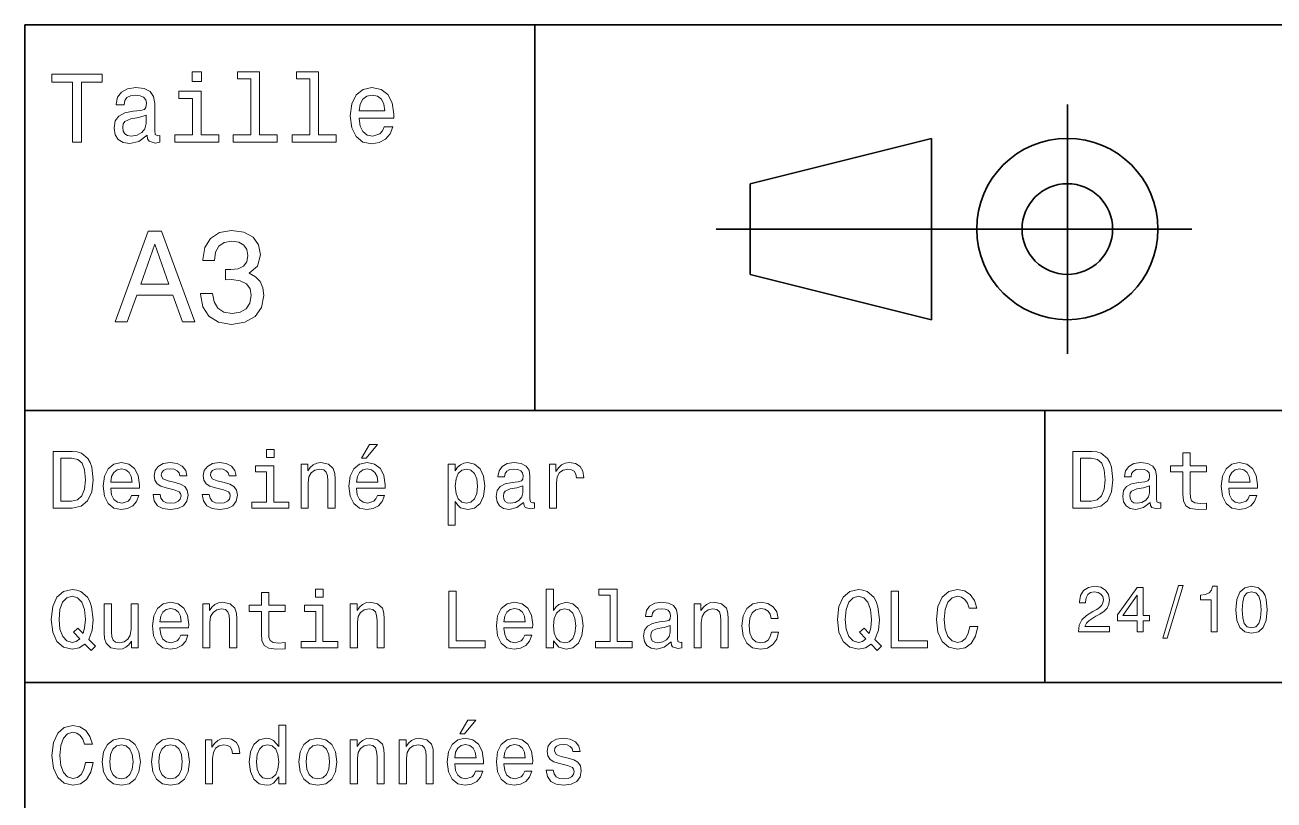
# Model space of a CAD drawing. Extents: x 0 to 420, y 0 to 297.
# Drawn here: x 220 to 275.1, y 35.8 to 70 of the extents above; entities that cross this region are included whole.
import ezdxf

# ---------------------------------------------------------------- set-up
doc = ezdxf.new("R2010")
doc.units = 0

msp = doc.modelspace()

# ---------------------------------------------------------------- linework, layer by layer
at = {"color": 7, "lineweight": 35}
for p, q in [((220, 10), (220, 70)), ((220, 70), (410, 70)), ((250.5, 61), (271.5, 61)), ((220, 53), (285, 53)), ((220, 41), (285, 41))]:
    msp.add_line(p, q, dxfattribs=at)
at = {"color": 7, "lineweight": 35, "ltscale": 0.425}
msp.add_line((242.5, 53), (242.5, 70), dxfattribs=at)
at = {"color": 7, "lineweight": 35, "ltscale": 0.275}
msp.add_line((266, 55.5), (266, 66.5), dxfattribs=at)
at = {"color": 7, "lineweight": 35, "ltscale": 0.206155}
for p, q in [((252, 63), (260, 65)), ((260, 57), (252, 59))]:
    msp.add_line(p, q, dxfattribs=at)
at = {"color": 7, "lineweight": 35, "ltscale": 0.2}
msp.add_line((260, 65), (260, 57), dxfattribs=at)
at = {"color": 7, "lineweight": 35, "ltscale": 0.1}
msp.add_line((252, 59), (252, 63), dxfattribs=at)
at = {"color": 7, "lineweight": 35, "ltscale": 0.3}
msp.add_line((265, 41), (265, 53), dxfattribs=at)
at = {"color": 7, "lineweight": 13}
for points in [[(222.10231, 64.837173), (222.5, 64.837173), (222.5, 67.47406), (223.407776, 67.47406), (223.407776, 67.837173), (221.190201, 67.837173), (221.190201, 67.47406), (222.10231, 67.47406)], [(227.786743, 67.940918), (227.38472, 67.940918), (227.38472, 67.508644), (227.786743, 67.508644)], [(229.969742, 67.621033), (229.969742, 65.157059), (229.187317, 65.157059), (229.187317, 64.837173), (231.128235, 64.837173), (231.128235, 65.157059), (230.350143, 65.157059), (230.350143, 67.940918), (229.373199, 67.940918), (229.373199, 67.621033)], [(232.572052, 67.621033), (232.572052, 65.157059), (231.789627, 65.157059), (231.789627, 64.837173), (233.730545, 64.837173), (233.730545, 65.157059), (232.952454, 65.157059), (232.952454, 67.940918), (231.97551, 67.940918), (231.97551, 67.621033)], [(225.387604, 65.139771), (225.387604, 65.126801), (225.409225, 64.979828), (225.47406, 64.876076), (225.746399, 64.793945), (225.958206, 64.828529), (225.958206, 65.122475), (225.867432, 65.109505), (225.746399, 65.165703), (225.724777, 65.338615), (225.724777, 66.540344), (225.672913, 66.84726), (225.521606, 67.0634), (225.257919, 67.193085), (224.886169, 67.240631), (224.523056, 67.188759), (224.255051, 67.041786), (224.086456, 66.812675), (224.030258, 66.510086), (224.030258, 66.484146), (224.371765, 66.484146), (224.402023, 66.665703), (224.497116, 66.795387), (224.65274, 66.873199), (224.873199, 66.903458), (225.085022, 66.881844), (225.236313, 66.817001), (225.327087, 66.704605), (225.357346, 66.548988), (225.340057, 66.367432), (225.270889, 66.276657), (225.097977, 66.233429), (224.773773, 66.198845), (224.402023, 66.121033), (224.138336, 65.982704), (223.982712, 65.766571), (223.935165, 65.446686), (223.978394, 65.161385), (224.112396, 64.949562), (224.328537, 64.815559), (224.626801, 64.768013), (225.028824, 64.858788)], [(227.773773, 65.157059), (227.773773, 67.080688), (226.796829, 67.080688), (226.796829, 66.756485), (227.393372, 66.756485), (227.393372, 65.157059), (226.61528, 65.157059), (226.61528, 64.837173), (228.560516, 64.837173), (228.560516, 65.157059)], [(234.750717, 65.887604), (236.272339, 65.887604), (236.276657, 66.064842), (236.207489, 66.561958), (236.017288, 66.933716), (235.714691, 67.158501), (235.312683, 67.240631), (234.919312, 67.154175), (234.616714, 66.912102), (234.422195, 66.51873), (234.353027, 66), (234.417862, 65.4683), (234.612396, 65.079247), (234.91066, 64.837173), (235.299713, 64.755043), (235.636887, 64.811234), (235.913544, 64.958214), (236.116714, 65.191643), (236.233429, 65.502876), (235.857346, 65.502876), (235.779541, 65.329971), (235.667145, 65.200287), (235.34726, 65.096542), (235.100861, 65.144089), (234.914993, 65.295387), (234.793945, 65.541786), (234.750717, 65.874634)], [(234.750717, 66.207489), (234.798279, 66.50576), (234.914993, 66.726219), (235.092224, 66.860229), (235.325653, 66.907776), (235.554749, 66.860229), (235.731995, 66.726219), (235.840057, 66.50576), (235.878967, 66.207489)], [(225.344376, 65.649857), (225.292511, 65.425072), (225.154175, 65.252159), (224.946686, 65.139771), (224.69165, 65.100861), (224.527374, 65.122475), (224.41066, 65.191643), (224.337173, 65.312675), (224.315567, 65.481262), (224.332855, 65.632561), (224.402023, 65.740631), (224.67868, 65.861671), (225.028824, 65.913544), (225.344376, 66.017288)], [(223.982712, 56.9049), (224.51297, 56.9049), (224.933716, 58.080692), (226.530258, 58.080692), (226.951004, 56.9049), (227.492798, 56.9049), (226.028824, 60.910664), (225.440918, 60.910664)], [(227.752167, 58.161385), (227.752167, 58.121037), (227.844376, 57.567722), (228.11528, 57.152737), (228.541794, 56.887608), (229.106628, 56.789627), (229.706055, 56.887608), (230.155624, 57.141212), (230.443802, 57.54467), (230.547546, 58.0634), (230.501434, 58.403458), (230.374634, 58.680115), (230.167145, 58.893372), (229.890488, 59.048992), (230.265137, 59.360229), (230.39769, 59.855907), (230.311234, 60.305477), (230.0634, 60.645535), (229.659943, 60.858791), (229.106628, 60.933716), (228.587891, 60.841499), (228.190201, 60.587898), (227.930832, 60.184437), (227.844376, 59.648415), (227.844376, 59.60807), (228.357346, 59.60807), (228.403458, 59.976944), (228.553314, 60.242077), (228.795395, 60.403458), (229.135452, 60.461094), (229.435165, 60.414986), (229.654175, 60.293949), (229.786743, 60.097984), (229.838623, 59.832855), (229.786743, 59.550434), (229.648422, 59.360229), (229.406342, 59.244957), (229.077805, 59.210377), (228.853027, 59.216141), (228.853027, 58.760807), (229.135452, 58.772335), (229.498566, 58.720463), (229.769455, 58.582134), (229.930832, 58.357349), (229.98848, 58.0634), (229.925079, 57.729107), (229.757919, 57.48127), (229.492798, 57.325649), (229.141205, 57.273777), (228.778091, 57.331413), (228.51297, 57.504322), (228.345825, 57.780979), (228.282425, 58.161385)], [(225.118149, 58.570606), (225.734863, 60.334293), (226.351578, 58.570606)], [(230.992798, 51.27702), (230.657776, 51.27702), (230.657776, 50.916786), (230.992798, 50.916786)], [(234.84726, 50.88797), (235.059799, 50.88797), (235.560516, 51.500362), (235.207489, 51.500362)], [(222.080688, 51.190563), (221.248566, 51.190563), (221.248566, 48.690563), (222.080688, 48.690563), (222.473343, 48.769814), (222.765137, 49.011169), (222.945251, 49.40382), (223.010086, 49.940563), (222.952454, 50.488113), (222.880402, 50.70425), (222.779541, 50.877163), (222.487747, 51.111313), (222.296829, 51.168949)], [(222.055481, 50.891571), (222.329254, 50.837536), (222.516571, 50.671829), (222.628235, 50.376442), (222.664261, 49.940563), (222.624634, 49.519093), (222.51297, 49.223705), (222.322052, 49.047192), (222.055481, 48.989555), (221.583572, 48.989555), (221.583572, 50.891571)], [(267.080688, 51.190563), (266.248566, 51.190563), (266.248566, 48.690563), (267.080688, 48.690563), (267.473328, 48.769814), (267.765137, 49.011169), (267.945251, 49.40382), (268.010101, 49.940563), (267.952454, 50.488113), (267.880402, 50.70425), (267.779541, 50.877163), (267.487762, 51.111313), (267.296844, 51.168949)], [(267.055481, 50.891571), (267.329254, 50.837536), (267.516571, 50.671829), (267.628235, 50.376442), (267.664276, 49.940563), (267.624634, 49.519093), (267.51297, 49.223705), (267.322052, 49.047192), (267.055481, 48.989555), (266.583588, 48.989555), (266.583588, 50.891571)], [(271.100861, 50.289986), (271.100861, 49.320965), (271.122467, 49.007565), (271.223328, 48.791428), (271.425079, 48.665348), (271.767303, 48.62212), (272.141937, 48.640129), (272.141937, 48.913906), (271.868164, 48.892292), (271.619598, 48.921112), (271.486298, 49.011169), (271.42868, 49.162464), (271.417877, 49.375), (271.417877, 50.289986), (272.141937, 50.289986), (272.141937, 50.560158), (271.417877, 50.560158), (271.417877, 51.125721), (271.100861, 51.125721), (271.100861, 50.560158), (270.553314, 50.560158), (270.553314, 50.289986)], [(223.784576, 49.565922), (225.052597, 49.565922), (225.056198, 49.713619), (224.998566, 50.127884), (224.840057, 50.437683), (224.587891, 50.625), (224.252884, 50.693443), (223.925079, 50.621399), (223.672913, 50.41967), (223.510803, 50.091862), (223.453171, 49.659584), (223.507202, 49.216499), (223.669312, 48.892292), (223.917862, 48.690563), (224.242081, 48.62212), (224.523056, 48.668949), (224.753601, 48.791428), (224.922913, 48.98595), (225.020172, 49.245319), (224.706772, 49.245319), (224.641937, 49.101227), (224.548264, 48.993156), (224.281708, 48.9067), (224.07637, 48.946327), (223.921463, 49.072407), (223.820602, 49.27774), (223.784576, 49.555115)], [(223.784576, 49.832493), (223.824203, 50.081055), (223.921463, 50.264771), (224.069168, 50.376442), (224.263687, 50.416069), (224.454605, 50.376442), (224.60231, 50.264771), (224.692368, 50.081055), (224.724777, 49.832493)], [(226.623199, 49.818085), (226.317001, 49.890129), (226.090057, 49.972984), (226.014404, 50.142292), (226.036026, 50.261169), (226.111664, 50.347622), (226.234146, 50.401657), (226.41066, 50.423271), (226.579971, 50.401657), (226.713257, 50.336815), (226.799713, 50.239555), (226.835739, 50.109871), (227.145538, 50.109871), (227.145538, 50.117077), (227.091492, 50.351227), (226.943802, 50.534943), (226.713257, 50.650219), (226.41066, 50.693443), (226.104462, 50.650219), (225.881119, 50.531342), (225.740631, 50.354828), (225.697403, 50.131485), (225.729828, 49.915348), (225.830688, 49.76405), (225.996399, 49.655983), (226.237747, 49.580334), (226.590775, 49.493877), (226.806915, 49.40382), (226.864548, 49.331772), (226.886169, 49.223705), (226.853745, 49.09042), (226.767288, 48.989555), (226.626801, 48.924713), (226.439484, 48.903099), (226.241348, 48.924713), (226.09726, 49.000362), (226, 49.122841), (225.960373, 49.292149), (225.654175, 49.292149), (225.704605, 49.003963), (225.85231, 48.795029), (226.086456, 48.668949), (226.41066, 48.62212), (226.749283, 48.668949), (226.997833, 48.795029), (227.149139, 48.996758), (227.203171, 49.259727), (227.163544, 49.486671), (227.05188, 49.641571), (226.868149, 49.742435)], [(228.791794, 49.818085), (228.485596, 49.890129), (228.258652, 49.972984), (228.182999, 50.142292), (228.204605, 50.261169), (228.280258, 50.347622), (228.40274, 50.401657), (228.579254, 50.423271), (228.748566, 50.401657), (228.881851, 50.336815), (228.968292, 50.239555), (229.004318, 50.109871), (229.314117, 50.109871), (229.314117, 50.117077), (229.260086, 50.351227), (229.112396, 50.534943), (228.881851, 50.650219), (228.579254, 50.693443), (228.273056, 50.650219), (228.049713, 50.531342), (227.909225, 50.354828), (227.865997, 50.131485), (227.898422, 49.915348), (227.999283, 49.76405), (228.164993, 49.655983), (228.406342, 49.580334), (228.759369, 49.493877), (228.97551, 49.40382), (229.033142, 49.331772), (229.054749, 49.223705), (229.022339, 49.09042), (228.935883, 48.989555), (228.795395, 48.924713), (228.608063, 48.903099), (228.409943, 48.924713), (228.265854, 49.000362), (228.168594, 49.122841), (228.128967, 49.292149), (227.822769, 49.292149), (227.873199, 49.003963), (228.020889, 48.795029), (228.255051, 48.668949), (228.579254, 48.62212), (228.917862, 48.668949), (229.166428, 48.795029), (229.317719, 48.996758), (229.371765, 49.259727), (229.332138, 49.486671), (229.220459, 49.641571), (229.036743, 49.742435)], [(230.981995, 48.957134), (230.981995, 50.560158), (230.167862, 50.560158), (230.167862, 50.289986), (230.664978, 50.289986), (230.664978, 48.957134), (230.016571, 48.957134), (230.016571, 48.690563), (231.637604, 48.690563), (231.637604, 48.957134)], [(232.181549, 48.690563), (232.498566, 48.690563), (232.498566, 49.807278), (232.530975, 50.063042), (232.635452, 50.250362), (232.797546, 50.365635), (233.013687, 50.408863), (233.1866, 50.372841), (233.294662, 50.275578), (233.348709, 50.113472), (233.366714, 49.897335), (233.366714, 48.690563), (233.683716, 48.690563), (233.683716, 49.962177), (233.669312, 50.217941), (233.604462, 50.430477), (233.391937, 50.625), (233.060516, 50.693443), (232.876801, 50.668228), (232.721909, 50.599785), (232.588623, 50.484512), (232.484146, 50.329613), (232.484146, 50.625), (232.181549, 50.625)], [(234.627518, 49.565922), (235.895538, 49.565922), (235.899139, 49.713619), (235.841492, 50.127884), (235.682999, 50.437683), (235.430832, 50.625), (235.095825, 50.693443), (234.768005, 50.621399), (234.515854, 50.41967), (234.353745, 50.091862), (234.296112, 49.659584), (234.350143, 49.216499), (234.512253, 48.892292), (234.760803, 48.690563), (235.085022, 48.62212), (235.365997, 48.668949), (235.596542, 48.791428), (235.765854, 48.98595), (235.863113, 49.245319), (235.549713, 49.245319), (235.484863, 49.101227), (235.391205, 48.993156), (235.124634, 48.9067), (234.919312, 48.946327), (234.764404, 49.072407), (234.663544, 49.27774), (234.627518, 49.555115)], [(234.627518, 49.832493), (234.667145, 50.081055), (234.764404, 50.264771), (234.912109, 50.376442), (235.106628, 50.416069), (235.297546, 50.376442), (235.445251, 50.264771), (235.535309, 50.081055), (235.567719, 49.832493)], [(238.986313, 50.326012), (238.986313, 50.625), (238.669312, 50.625), (238.669312, 47.941284), (238.986313, 47.941284), (238.986313, 48.98595), (239.097977, 48.816643), (239.22406, 48.704971), (239.541061, 48.62212), (239.843658, 48.690563), (240.081406, 48.895893), (240.236313, 49.2201), (240.293945, 49.659584), (240.236313, 50.095463), (240.081406, 50.41967), (239.843658, 50.621399), (239.541061, 50.693443), (239.368164, 50.671829), (239.220459, 50.603386), (239.094376, 50.488113)], [(239.48703, 48.9067), (239.27449, 48.953533), (239.119598, 49.097622), (239.022339, 49.331772), (238.989914, 49.659584), (239.022339, 49.983791), (239.119598, 50.217941), (239.27449, 50.358429), (239.48703, 50.408863), (239.681549, 50.358429), (239.836456, 50.21434), (239.933716, 49.98019), (239.969742, 49.659584), (239.933716, 49.335377), (239.836456, 49.097622), (239.681549, 48.953533)], [(242.005051, 48.942726), (242.005051, 48.931919), (242.023056, 48.809441), (242.077087, 48.722984), (242.304031, 48.654541), (242.480545, 48.683357), (242.480545, 48.928314), (242.404907, 48.917507), (242.304031, 48.96434), (242.286026, 49.108429), (242.286026, 50.109871), (242.242798, 50.365635), (242.116714, 50.54575), (241.896973, 50.65382), (241.587173, 50.693443), (241.284576, 50.650219), (241.061234, 50.52774), (240.920746, 50.336815), (240.873917, 50.084656), (240.873917, 50.063042), (241.158508, 50.063042), (241.183716, 50.21434), (241.26297, 50.322407), (241.392654, 50.387249), (241.57637, 50.412464), (241.752884, 50.394455), (241.878967, 50.34042), (241.95462, 50.246758), (241.979828, 50.117077), (241.965424, 49.965778), (241.907776, 49.890129), (241.763687, 49.854107), (241.493515, 49.825291), (241.183716, 49.760448), (240.963974, 49.645176), (240.83429, 49.465057), (240.794678, 49.19849), (240.830688, 48.960735), (240.942368, 48.784222), (241.122482, 48.67255), (241.371033, 48.632927), (241.706055, 48.708576)], [(243.143372, 48.690563), (243.460373, 48.690563), (243.460373, 49.796471), (243.492798, 50.063042), (243.590057, 50.253963), (243.748566, 50.369236), (243.96109, 50.408863), (244.119598, 50.383648), (244.23848, 50.3116), (244.310516, 50.189121), (244.335739, 50.023415), (244.656342, 50.023415), (244.613113, 50.315205), (244.494232, 50.524136), (244.296112, 50.650219), (244.02594, 50.693443), (243.842224, 50.664627), (243.683716, 50.592579), (243.543228, 50.4701), (243.431564, 50.304398), (243.431564, 50.625), (243.143372, 50.625)], [(269.656342, 48.942726), (269.656342, 48.931919), (269.674347, 48.809441), (269.728394, 48.722984), (269.955322, 48.654541), (270.131836, 48.683357), (270.131836, 48.928314), (270.056183, 48.917507), (269.955322, 48.96434), (269.937317, 49.108429), (269.937317, 50.109871), (269.894104, 50.365635), (269.768005, 50.54575), (269.548279, 50.65382), (269.238464, 50.693443), (268.935883, 50.650219), (268.712524, 50.52774), (268.572052, 50.336815), (268.525208, 50.084656), (268.525208, 50.063042), (268.809784, 50.063042), (268.835022, 50.21434), (268.914276, 50.322407), (269.043945, 50.387249), (269.227661, 50.412464), (269.404175, 50.394455), (269.530273, 50.34042), (269.605896, 50.246758), (269.631134, 50.117077), (269.61673, 49.965778), (269.559082, 49.890129), (269.414978, 49.854107), (269.144806, 49.825291), (268.835022, 49.760448), (268.615265, 49.645176), (268.485596, 49.465057), (268.445953, 49.19849), (268.481995, 48.960735), (268.593658, 48.784222), (268.773773, 48.67255), (269.022339, 48.632927), (269.357361, 48.708576)], [(273.121765, 49.565922), (274.389771, 49.565922), (274.393372, 49.713619), (274.335724, 50.127884), (274.177246, 50.437683), (273.925079, 50.625), (273.590057, 50.693443), (273.262238, 50.621399), (273.010101, 50.41967), (272.847992, 50.091862), (272.790344, 49.659584), (272.844391, 49.216499), (273.00647, 48.892292), (273.255035, 48.690563), (273.579254, 48.62212), (273.860229, 48.668949), (274.09079, 48.791428), (274.260101, 48.98595), (274.357361, 49.245319), (274.043945, 49.245319), (273.979095, 49.101227), (273.885437, 48.993156), (273.618866, 48.9067), (273.413544, 48.946327), (273.258636, 49.072407), (273.157776, 49.27774), (273.121765, 49.555115)], [(273.121765, 49.832493), (273.161377, 50.081055), (273.258636, 50.264771), (273.406342, 50.376442), (273.600861, 50.416069), (273.791779, 50.376442), (273.939484, 50.264771), (274.029541, 50.081055), (274.061951, 49.832493)], [(241.969025, 49.367798), (241.925797, 49.180477), (241.810516, 49.036385), (241.637604, 48.942726), (241.425079, 48.910305), (241.288177, 48.928314), (241.190918, 48.98595), (241.129684, 49.086815), (241.111679, 49.227306), (241.126083, 49.353386), (241.183716, 49.443443), (241.414261, 49.544312), (241.706055, 49.587536), (241.969025, 49.673992)], [(269.620331, 49.367798), (269.577087, 49.180477), (269.461823, 49.036385), (269.28891, 48.942726), (269.076355, 48.910305), (268.939484, 48.928314), (268.842224, 48.98595), (268.780975, 49.086815), (268.76297, 49.227306), (268.777374, 49.353386), (268.835022, 49.443443), (269.065552, 49.544312), (269.357361, 49.587536), (269.620331, 49.673992)], [(266.489929, 43.224785), (267.864563, 43.224785), (267.864563, 43.472622), (266.778107, 43.472622), (266.838623, 43.60807), (266.942383, 43.720463), (267.262238, 43.925072), (267.432281, 44.011528), (267.622498, 44.135448), (267.757935, 44.279541), (267.835754, 44.44957), (267.864563, 44.642651), (267.815552, 44.884727), (267.680115, 45.074928), (267.472626, 45.195965), (267.20462, 45.239193), (266.927948, 45.190201), (266.71759, 45.054756), (266.582123, 44.838619), (266.536041, 44.553314), (266.536041, 44.51297), (266.798279, 44.51297), (266.798279, 44.536022), (266.824219, 44.731991), (266.902008, 44.876083), (267.02594, 44.9683), (267.190216, 45), (267.357361, 44.971184), (267.481262, 44.899136), (267.561951, 44.786743), (267.59079, 44.645535), (267.570618, 44.51297), (267.515869, 44.400578), (267.423645, 44.302593), (267.296844, 44.216141), (267.126801, 44.12392), (266.844391, 43.945248), (266.645538, 43.755043), (266.527374, 43.524498), (266.489929, 43.233429)], [(270.213257, 42.956772), (270.412109, 42.956772), (271.109528, 45.279541), (270.907776, 45.279541)], [(272.345825, 43.224785), (272.608063, 43.224785), (272.608063, 45.239193), (272.412109, 45.239193), (272.360229, 45.0634), (272.2565, 44.945248), (272.097992, 44.876083), (271.878967, 44.853027), (271.878967, 44.648415), (272.345825, 44.648415)], [(273.438049, 44.201729), (273.481262, 43.749279), (273.61673, 43.426514), (273.832855, 43.230549), (274.132568, 43.167149), (274.429413, 43.230549), (274.645538, 43.426514), (274.778107, 43.749279), (274.824219, 44.201729), (274.778107, 44.651299), (274.723358, 44.829971), (274.645538, 44.976948), (274.429413, 45.172913), (274.132568, 45.239193), (273.832855, 45.172913), (273.61673, 44.974064), (273.481262, 44.651299)], [(222.642654, 42.685879), (222.916428, 42.401295), (223.107346, 42.592216), (222.811966, 42.894814), (222.963257, 43.305473), (223.010086, 43.780979), (222.941635, 44.339336), (222.862396, 44.56628), (222.757919, 44.753601), (222.46254, 45.009365), (222.282425, 45.074207), (222.08429, 45.099422), (221.702454, 45.009365), (221.41066, 44.757202), (221.223343, 44.342937), (221.158508, 43.780979), (221.223343, 43.219021), (221.407059, 42.804756), (221.698853, 42.548992), (222.08429, 42.462536), (222.39769, 42.520172)], [(222.41571, 42.916428), (222.260803, 42.801151), (222.08429, 42.765129), (221.850143, 42.829971), (221.666428, 43.024494), (221.543945, 43.341499), (221.504318, 43.780979), (221.543945, 44.216858), (221.662827, 44.537464), (221.846542, 44.731987), (222.08429, 44.80043), (222.318451, 44.731987), (222.502167, 44.533859), (222.621033, 44.213257), (222.664261, 43.780979), (222.631851, 43.406338), (222.5634, 43.150578), (222.329254, 43.395531), (222.13472, 43.211815)], [(230.438034, 44.130402), (230.438034, 43.161381), (230.459656, 42.84798), (230.560516, 42.631844), (230.762253, 42.505764), (231.104462, 42.462536), (231.479111, 42.480545), (231.479111, 42.754322), (231.205338, 42.732708), (230.956772, 42.761528), (230.823486, 42.851585), (230.765854, 43.00288), (230.755035, 43.215416), (230.755035, 44.130402), (231.479111, 44.130402), (231.479111, 44.400574), (230.755035, 44.400574), (230.755035, 44.966137), (230.438034, 44.966137), (230.438034, 44.400574), (229.890488, 44.400574), (229.890488, 44.130402)], [(233.161377, 45.117435), (232.82637, 45.117435), (232.82637, 44.757202), (233.161377, 44.757202)], [(238.701721, 42.530979), (240.30835, 42.530979), (240.30835, 42.833572), (239.033142, 42.833572), (239.033142, 45.030979), (238.701721, 45.030979)], [(243.323486, 42.829971), (243.557632, 42.552593), (243.87825, 42.462536), (244.180832, 42.530979), (244.422195, 42.736309), (244.573486, 43.064121), (244.631134, 43.5), (244.573486, 43.935879), (244.418594, 44.260086), (244.180832, 44.461815), (243.87825, 44.533859), (243.561249, 44.440201), (243.431564, 44.324928), (243.323486, 44.170029), (243.323486, 45.117435), (243.006485, 45.117435), (243.006485, 42.530979), (243.323486, 42.530979)], [(245.823486, 44.850864), (245.823486, 42.79755), (245.171478, 42.79755), (245.171478, 42.530979), (246.78891, 42.530979), (246.78891, 42.79755), (246.140488, 42.79755), (246.140488, 45.117435), (245.32637, 45.117435), (245.32637, 44.850864)], [(257.340057, 42.685879), (257.613831, 42.401295), (257.804749, 42.592216), (257.509369, 42.894814), (257.660675, 43.305473), (257.707489, 43.780979), (257.639038, 44.339336), (257.559814, 44.56628), (257.455322, 44.753601), (257.159943, 45.009365), (256.979828, 45.074207), (256.781708, 45.099422), (256.399872, 45.009365), (256.108063, 44.757202), (255.920746, 44.342937), (255.855911, 43.780979), (255.920746, 43.219021), (256.104462, 42.804756), (256.396271, 42.548992), (256.781708, 42.462536), (257.095093, 42.520172)], [(257.113129, 42.916428), (256.958221, 42.801151), (256.781708, 42.765129), (256.547546, 42.829971), (256.363831, 43.024494), (256.241364, 43.341499), (256.201721, 43.780979), (256.241364, 44.216858), (256.360229, 44.537464), (256.543945, 44.731987), (256.781708, 44.80043), (257.015869, 44.731987), (257.199585, 44.533859), (257.318451, 44.213257), (257.361664, 43.780979), (257.329254, 43.406338), (257.260803, 43.150578), (257.026672, 43.395531), (256.832153, 43.211815)], [(258.219025, 42.530979), (259.825653, 42.530979), (259.825653, 42.833572), (258.550446, 42.833572), (258.550446, 45.030979), (258.219025, 45.030979)], [(261.702454, 43.460373), (261.630402, 43.15778), (261.511536, 42.941643), (261.345825, 42.808357), (261.151306, 42.765129), (260.917145, 42.829971), (260.733429, 43.024494), (260.610962, 43.341499), (260.57132, 43.780979), (260.610962, 44.216858), (260.729828, 44.537464), (260.913544, 44.731987), (261.151306, 44.80043), (261.324219, 44.764408), (261.471893, 44.663544), (261.587189, 44.501442), (261.666443, 44.278099), (262.008636, 44.278099), (261.900574, 44.620316), (261.713257, 44.879681), (261.457489, 45.041786), (261.151306, 45.099422), (260.76947, 45.009365), (260.477661, 44.757202), (260.290344, 44.342937), (260.225494, 43.780979), (260.290344, 43.219021), (260.477661, 42.804756), (260.76947, 42.548992), (261.151306, 42.462536), (261.486328, 42.530979), (261.75647, 42.721901), (261.947418, 43.035301), (262.048279, 43.460373)], [(269.086456, 43.224785), (269.345825, 43.224785), (269.345825, 43.720463), (269.631134, 43.720463), (269.631134, 43.951008), (269.345825, 43.951008), (269.345825, 45.181557), (269.083588, 45.181557), (268.207489, 43.974064), (268.207489, 43.720463), (269.086456, 43.720463)], [(268.449585, 43.951008), (269.086456, 44.847263), (269.086456, 43.951008)], [(273.714691, 44.201729), (273.737762, 44.550434), (273.809814, 44.801155), (273.939484, 44.948128), (274.132568, 45), (274.322784, 44.948128), (274.452454, 44.801155), (274.524506, 44.550434), (274.547546, 44.201729), (274.524506, 43.850143), (274.452454, 43.599426), (274.322784, 43.45245), (274.132568, 43.403458), (273.939484, 43.45245), (273.809814, 43.599426), (273.737762, 43.850143)], [(224.998566, 44.465416), (224.681549, 44.465416), (224.681549, 43.348701), (224.645538, 43.089336), (224.541061, 42.902016), (224.378967, 42.786743), (224.166428, 42.750721), (223.997116, 42.779537), (223.889053, 42.865993), (223.827805, 43.013687), (223.8134, 43.222622), (223.8134, 44.465416), (223.496399, 44.465416), (223.496399, 43.193802), (223.507202, 42.938038), (223.575653, 42.725502), (223.784576, 42.530979), (224.119598, 42.462536), (224.299713, 42.487751), (224.454605, 42.552593), (224.587891, 42.664265), (224.695969, 42.826366), (224.695969, 42.530979), (224.998566, 42.530979)], [(225.953171, 43.406338), (227.221176, 43.406338), (227.224777, 43.554035), (227.167145, 43.9683), (227.008652, 44.278099), (226.756485, 44.465416), (226.421463, 44.533859), (226.093658, 44.461815), (225.841492, 44.260086), (225.679398, 43.932278), (225.621765, 43.5), (225.675797, 43.056915), (225.837891, 42.732708), (226.086456, 42.530979), (226.41066, 42.462536), (226.69165, 42.509365), (226.922195, 42.631844), (227.091492, 42.826366), (227.188766, 43.085735), (226.875366, 43.085735), (226.810516, 42.941643), (226.716858, 42.833572), (226.450287, 42.747116), (226.244965, 42.786743), (226.090057, 42.912823), (225.989197, 43.118156), (225.953171, 43.395531)], [(225.953171, 43.672909), (225.992798, 43.921471), (226.090057, 44.105186), (226.237747, 44.216858), (226.432281, 44.256485), (226.623199, 44.216858), (226.770889, 44.105186), (226.860947, 43.921471), (226.893372, 43.672909)], [(227.844376, 42.530979), (228.161377, 42.530979), (228.161377, 43.647694), (228.193802, 43.903458), (228.298279, 44.090778), (228.460373, 44.206051), (228.676514, 44.249279), (228.849426, 44.213257), (228.957489, 44.115993), (229.011536, 43.953888), (229.029541, 43.737751), (229.029541, 42.530979), (229.346542, 42.530979), (229.346542, 43.802593), (229.332138, 44.058357), (229.267288, 44.270893), (229.054749, 44.465416), (228.723343, 44.533859), (228.539627, 44.508644), (228.38472, 44.440201), (228.251434, 44.324928), (228.146973, 44.170029), (228.146973, 44.465416), (227.844376, 44.465416)], [(233.150574, 42.79755), (233.150574, 44.400574), (232.336456, 44.400574), (232.336456, 44.130402), (232.833572, 44.130402), (232.833572, 42.79755), (232.185165, 42.79755), (232.185165, 42.530979), (233.806198, 42.530979), (233.806198, 42.79755)], [(234.350143, 42.530979), (234.667145, 42.530979), (234.667145, 43.647694), (234.69957, 43.903458), (234.804031, 44.090778), (234.966141, 44.206051), (235.182281, 44.249279), (235.355194, 44.213257), (235.463257, 44.115993), (235.517288, 43.953888), (235.535309, 43.737751), (235.535309, 42.530979), (235.85231, 42.530979), (235.85231, 43.802593), (235.837891, 44.058357), (235.773056, 44.270893), (235.560516, 44.465416), (235.229111, 44.533859), (235.045395, 44.508644), (234.890488, 44.440201), (234.757202, 44.324928), (234.65274, 44.170029), (234.65274, 44.465416), (234.350143, 44.465416)], [(241.133286, 43.406338), (242.401306, 43.406338), (242.404907, 43.554035), (242.34726, 43.9683), (242.188766, 44.278099), (241.9366, 44.465416), (241.601593, 44.533859), (241.273773, 44.461815), (241.021606, 44.260086), (240.859512, 43.932278), (240.80188, 43.5), (240.855911, 43.056915), (241.018005, 42.732708), (241.266571, 42.530979), (241.590775, 42.462536), (241.871765, 42.509365), (242.10231, 42.631844), (242.271606, 42.826366), (242.368881, 43.085735), (242.055481, 43.085735), (241.990631, 42.941643), (241.896973, 42.833572), (241.630402, 42.747116), (241.425079, 42.786743), (241.270172, 42.912823), (241.169312, 43.118156), (241.133286, 43.395531)], [(241.133286, 43.672909), (241.172913, 43.921471), (241.270172, 44.105186), (241.417862, 44.216858), (241.612396, 44.256485), (241.803314, 44.216858), (241.951004, 44.105186), (242.041061, 43.921471), (242.073486, 43.672909)], [(244.306915, 43.5), (244.270889, 43.175793), (244.17363, 42.938038), (244.018738, 42.793949), (243.824203, 42.747116), (243.611679, 42.793949), (243.456772, 42.938038), (243.359512, 43.172188), (243.327087, 43.5), (243.359512, 43.824207), (243.456772, 44.058357), (243.611679, 44.198845), (243.824203, 44.249279), (244.018738, 44.198845), (244.17363, 44.054756), (244.270889, 43.820606)], [(248.510803, 42.783142), (248.510803, 42.772335), (248.528824, 42.649857), (248.582855, 42.5634), (248.809799, 42.494957), (248.986313, 42.523773), (248.986313, 42.76873), (248.91066, 42.757923), (248.809799, 42.804756), (248.791794, 42.948845), (248.791794, 43.950287), (248.748566, 44.206051), (248.622482, 44.386166), (248.40274, 44.494236), (248.092941, 44.533859), (247.790344, 44.490635), (247.567001, 44.368156), (247.426514, 44.177231), (247.379684, 43.925072), (247.379684, 43.903458), (247.664276, 43.903458), (247.689484, 44.054756), (247.768738, 44.162823), (247.898422, 44.227665), (248.082138, 44.25288), (248.258652, 44.234871), (248.384735, 44.180836), (248.460373, 44.087173), (248.485596, 43.957493), (248.471191, 43.806194), (248.413544, 43.730545), (248.269455, 43.694523), (247.999283, 43.665707), (247.689484, 43.600864), (247.469742, 43.485592), (247.340057, 43.305473), (247.30043, 43.038906), (247.336456, 42.801151), (247.448135, 42.624638), (247.62825, 42.512966), (247.876801, 42.473343), (248.211823, 42.548992)], [(249.530258, 42.530979), (249.84726, 42.530979), (249.84726, 43.647694), (249.879684, 43.903458), (249.984161, 44.090778), (250.146255, 44.206051), (250.362396, 44.249279), (250.535309, 44.213257), (250.643372, 44.115993), (250.697418, 43.953888), (250.715424, 43.737751), (250.715424, 42.530979), (251.032425, 42.530979), (251.032425, 43.802593), (251.018021, 44.058357), (250.953171, 44.270893), (250.740631, 44.465416), (250.409225, 44.533859), (250.22551, 44.508644), (250.070618, 44.440201), (249.937317, 44.324928), (249.832855, 44.170029), (249.832855, 44.465416), (249.530258, 44.465416)], [(252.930847, 43.824207), (253.244232, 43.824207), (253.179398, 44.112392), (253.024506, 44.339336), (252.783142, 44.479828), (252.469742, 44.533859), (252.123932, 44.461815), (251.860962, 44.260086), (251.695251, 43.932278), (251.637619, 43.492794), (251.69165, 43.056915), (251.853745, 42.732708), (252.109512, 42.530979), (252.458939, 42.462536), (252.768738, 42.516571), (253.010086, 42.667866), (253.175797, 42.905621), (253.247849, 43.222622), (252.945251, 43.222622), (252.89122, 43.020893), (252.790344, 42.869595), (252.646255, 42.775936), (252.469742, 42.747116), (252.25, 42.793949), (252.091507, 42.938038), (251.994247, 43.172188), (251.961823, 43.503601), (251.994247, 43.827808), (252.095108, 44.061958), (252.257202, 44.206051), (252.469742, 44.256485), (252.657059, 44.224064), (252.797562, 44.141209), (252.89122, 44.004322)], [(248.474792, 43.208214), (248.431564, 43.020893), (248.316284, 42.876801), (248.143372, 42.783142), (247.930847, 42.750721), (247.793945, 42.76873), (247.696686, 42.826366), (247.635452, 42.927231), (247.617432, 43.067722), (247.631851, 43.193802), (247.689484, 43.283859), (247.920029, 43.384727), (248.211823, 43.427952), (248.474792, 43.514408)], [(239.184433, 38.728386), (239.396973, 38.728386), (239.89769, 39.340778), (239.544662, 39.340778)], [(222.667862, 37.460373), (222.595825, 37.15778), (222.476944, 36.941643), (222.311234, 36.808357), (222.116714, 36.765129), (221.882568, 36.829971), (221.698853, 37.024494), (221.57637, 37.341499), (221.536743, 37.780979), (221.57637, 38.216858), (221.695251, 38.537464), (221.878967, 38.731987), (222.116714, 38.80043), (222.289627, 38.764408), (222.437317, 38.663544), (222.552597, 38.501442), (222.631851, 38.278099), (222.97406, 38.278099), (222.865997, 38.620316), (222.67868, 38.879681), (222.422913, 39.041786), (222.116714, 39.099422), (221.734863, 39.009365), (221.443085, 38.757202), (221.255768, 38.342937), (221.190918, 37.780979), (221.255768, 37.219021), (221.443085, 36.804756), (221.734863, 36.548992), (222.116714, 36.462536), (222.451736, 36.530979), (222.721909, 36.721901), (222.912827, 37.035301), (223.013687, 37.460373)], [(231.201721, 36.829971), (231.201721, 36.530979), (231.518738, 36.530979), (231.518738, 39.117435), (231.205338, 39.117435), (231.205338, 38.170029), (230.963974, 38.443802), (230.816284, 38.508644), (230.646973, 38.533859), (230.340775, 38.461815), (230.103027, 38.260086), (229.94812, 37.935879), (229.894089, 37.5), (229.94812, 37.064121), (230.103027, 36.736309), (230.340775, 36.530979), (230.646973, 36.462536), (230.816284, 36.487751), (230.967575, 36.552593)], [(223.413544, 37.496399), (223.471176, 37.056915), (223.636887, 36.732708), (223.899857, 36.530979), (224.252884, 36.462536), (224.60231, 36.530979), (224.86528, 36.729107), (225.030975, 37.053314), (225.092224, 37.496399), (225.030975, 37.935879), (224.86528, 38.263687), (224.60231, 38.461815), (224.252884, 38.533859), (223.899857, 38.461815), (223.636887, 38.260086), (223.471176, 37.935879)], [(223.737747, 37.5), (223.770172, 37.824207), (223.871033, 38.058357), (224.033142, 38.20245), (224.252884, 38.25288), (224.469025, 38.20245), (224.631119, 38.061958), (224.731995, 37.824207), (224.768005, 37.5), (224.731995, 37.172188), (224.631119, 36.934437), (224.469025, 36.790344), (224.252884, 36.743515), (224.033142, 36.790344), (223.871033, 36.934437), (223.770172, 37.172188)], [(225.582138, 37.496399), (225.639771, 37.056915), (225.805481, 36.732708), (226.068451, 36.530979), (226.421463, 36.462536), (226.770889, 36.530979), (227.033859, 36.729107), (227.19957, 37.053314), (227.260803, 37.496399), (227.19957, 37.935879), (227.033859, 38.263687), (226.770889, 38.461815), (226.421463, 38.533859), (226.068451, 38.461815), (225.805481, 38.260086), (225.639771, 37.935879)], [(225.906342, 37.5), (225.938766, 37.824207), (226.039627, 38.058357), (226.201736, 38.20245), (226.421463, 38.25288), (226.637604, 38.20245), (226.799713, 38.061958), (226.900574, 37.824207), (226.9366, 37.5), (226.900574, 37.172188), (226.799713, 36.934437), (226.637604, 36.790344), (226.421463, 36.743515), (226.201736, 36.790344), (226.039627, 36.934437), (225.938766, 37.172188)], [(227.963257, 36.530979), (228.280258, 36.530979), (228.280258, 37.636887), (228.312683, 37.903458), (228.409943, 38.094379), (228.568451, 38.209652), (228.780975, 38.249279), (228.939484, 38.224064), (229.05835, 38.152016), (229.130402, 38.029537), (229.155624, 37.863831), (229.476227, 37.863831), (229.432999, 38.155621), (229.314117, 38.364552), (229.115997, 38.490635), (228.845825, 38.533859), (228.662109, 38.505043), (228.503601, 38.432995), (228.363113, 38.310516), (228.251434, 38.144814), (228.251434, 38.465416), (227.963257, 38.465416)], [(230.701004, 38.249279), (230.909943, 38.198845), (231.068451, 38.058357), (231.162109, 37.824207), (231.19812, 37.5), (231.162109, 37.172188), (231.068451, 36.938038), (230.909943, 36.793949), (230.701004, 36.747116), (230.502884, 36.793949), (230.351593, 36.938038), (230.250717, 37.175793), (230.218292, 37.5), (230.250717, 37.820606), (230.351593, 38.054756), (230.502884, 38.198845)], [(232.087891, 37.496399), (232.145538, 37.056915), (232.311234, 36.732708), (232.574203, 36.530979), (232.927231, 36.462536), (233.276657, 36.530979), (233.539627, 36.729107), (233.705338, 37.053314), (233.766571, 37.496399), (233.705338, 37.935879), (233.539627, 38.263687), (233.276657, 38.461815), (232.927231, 38.533859), (232.574203, 38.461815), (232.311234, 38.260086), (232.145538, 37.935879)], [(232.412109, 37.5), (232.444519, 37.824207), (232.545395, 38.058357), (232.707489, 38.20245), (232.927231, 38.25288), (233.143372, 38.20245), (233.305481, 38.061958), (233.406342, 37.824207), (233.442368, 37.5), (233.406342, 37.172188), (233.305481, 36.934437), (233.143372, 36.790344), (232.927231, 36.743515), (232.707489, 36.790344), (232.545395, 36.934437), (232.444519, 37.172188)], [(234.350143, 36.530979), (234.667145, 36.530979), (234.667145, 37.647694), (234.69957, 37.903458), (234.804031, 38.090778), (234.966141, 38.206051), (235.182281, 38.249279), (235.355194, 38.213257), (235.463257, 38.115993), (235.517288, 37.953888), (235.535309, 37.737751), (235.535309, 36.530979), (235.85231, 36.530979), (235.85231, 37.802593), (235.837891, 38.058357), (235.773056, 38.270893), (235.560516, 38.465416), (235.229111, 38.533859), (235.045395, 38.508644), (234.890488, 38.440201), (234.757202, 38.324928), (234.65274, 38.170029), (234.65274, 38.465416), (234.350143, 38.465416)], [(236.518738, 36.530979), (236.835739, 36.530979), (236.835739, 37.647694), (236.868149, 37.903458), (236.972626, 38.090778), (237.13472, 38.206051), (237.350861, 38.249279), (237.523773, 38.213257), (237.631836, 38.115993), (237.685883, 37.953888), (237.703888, 37.737751), (237.703888, 36.530979), (238.020889, 36.530979), (238.020889, 37.802593), (238.006485, 38.058357), (237.94165, 38.270893), (237.729111, 38.465416), (237.39769, 38.533859), (237.213974, 38.508644), (237.059082, 38.440201), (236.925797, 38.324928), (236.82132, 38.170029), (236.82132, 38.465416), (236.518738, 38.465416)], [(238.964691, 37.406338), (240.232712, 37.406338), (240.236313, 37.554035), (240.17868, 37.9683), (240.020172, 38.278099), (239.768005, 38.465416), (239.432999, 38.533859), (239.105194, 38.461815), (238.853027, 38.260086), (238.690918, 37.932278), (238.633286, 37.5), (238.687317, 37.056915), (238.849426, 36.732708), (239.097977, 36.530979), (239.422195, 36.462536), (239.703171, 36.509365), (239.933716, 36.631844), (240.103027, 36.826366), (240.200287, 37.085735), (239.886887, 37.085735), (239.822052, 36.941643), (239.728394, 36.833572), (239.461823, 36.747116), (239.256485, 36.786743), (239.101593, 36.912823), (239.000717, 37.118156), (238.964691, 37.395531)], [(238.964691, 37.672909), (239.004318, 37.921471), (239.101593, 38.105186), (239.249283, 38.216858), (239.443802, 38.256485), (239.63472, 38.216858), (239.782425, 38.105186), (239.872482, 37.921471), (239.904907, 37.672909)], [(241.133286, 37.406338), (242.401306, 37.406338), (242.404907, 37.554035), (242.34726, 37.9683), (242.188766, 38.278099), (241.9366, 38.465416), (241.601593, 38.533859), (241.273773, 38.461815), (241.021606, 38.260086), (240.859512, 37.932278), (240.80188, 37.5), (240.855911, 37.056915), (241.018005, 36.732708), (241.266571, 36.530979), (241.590775, 36.462536), (241.871765, 36.509365), (242.10231, 36.631844), (242.271606, 36.826366), (242.368881, 37.085735), (242.055481, 37.085735), (241.990631, 36.941643), (241.896973, 36.833572), (241.630402, 36.747116), (241.425079, 36.786743), (241.270172, 36.912823), (241.169312, 37.118156), (241.133286, 37.395531)], [(241.133286, 37.672909), (241.172913, 37.921471), (241.270172, 38.105186), (241.417862, 38.216858), (241.612396, 38.256485), (241.803314, 38.216858), (241.951004, 38.105186), (242.041061, 37.921471), (242.073486, 37.672909)], [(243.971909, 37.658501), (243.66571, 37.730545), (243.438766, 37.8134), (243.363113, 37.982708), (243.384735, 38.101585), (243.460373, 38.188038), (243.582855, 38.242073), (243.759369, 38.263687), (243.92868, 38.242073), (244.061966, 38.177231), (244.148422, 38.079971), (244.184448, 37.950287), (244.494232, 37.950287), (244.494232, 37.957493), (244.440201, 38.191643), (244.292511, 38.375359), (244.061966, 38.490635), (243.759369, 38.533859), (243.453171, 38.490635), (243.229828, 38.371758), (243.08934, 38.195244), (243.046112, 37.971901), (243.078537, 37.755764), (243.179398, 37.604465), (243.345108, 37.496399), (243.586456, 37.42075), (243.939484, 37.334293), (244.155624, 37.244236), (244.213257, 37.172188), (244.234879, 37.064121), (244.202454, 36.930836), (244.115997, 36.829971), (243.97551, 36.765129), (243.788193, 36.743515), (243.590057, 36.765129), (243.445969, 36.840778), (243.348709, 36.963257), (243.309082, 37.132565), (243.002884, 37.132565), (243.053314, 36.844379), (243.201004, 36.635445), (243.435165, 36.509365), (243.759369, 36.462536), (244.097992, 36.509365), (244.346542, 36.635445), (244.497833, 36.837173), (244.55188, 37.100143), (244.512253, 37.327087), (244.400574, 37.481987), (244.216858, 37.582851)]]:
    msp.add_lwpolyline(points, close=True, dxfattribs=at)
at = {"color": 7, "lineweight": 35}
for radius in [4, 2]:
    msp.add_circle((266, 61), radius, dxfattribs=at)

doc.saveas('drawing.dxf')
